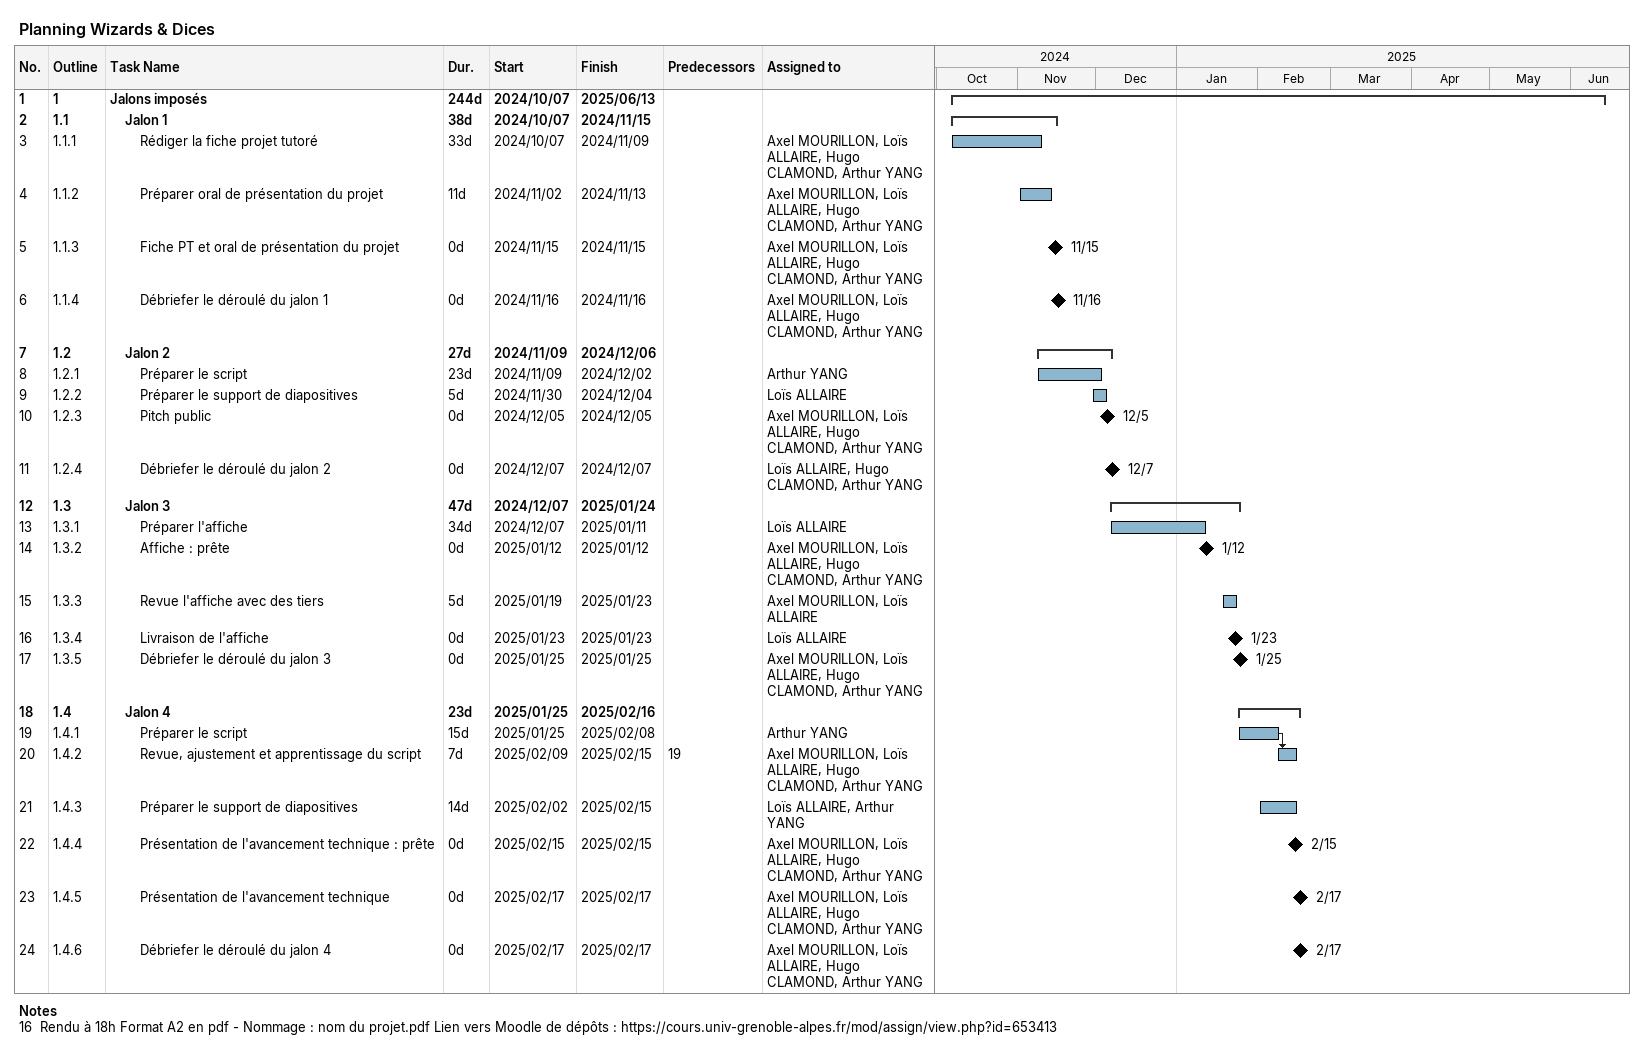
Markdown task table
Planning Wizards & Dices

| ID | WBS | Task | Duration | Start | Finish | Predecessors | Resources |
|---|---|---|---|---|---|---|---|
| 1 | 1 | **Jalons imposés** | 244d | 2024-10-07 | 2025-06-13 |  |  |
| 2 | 1.1 | **Jalon 1** | 38d | 2024-10-07 | 2024-11-15 |  |  |
| 3 | 1.1.1 | Rédiger la fiche projet tutoré | 33d | 2024-10-07 | 2024-11-09 |  | Axel MOURILLON, Loïs ALLAIRE, Hugo CLAMOND, Arthur YANG |
| 4 | 1.1.2 | Préparer oral de présentation du projet | 11d | 2024-11-02 | 2024-11-13 |  | Axel MOURILLON, Loïs ALLAIRE, Hugo CLAMOND, Arthur YANG |
| 5 | 1.1.3 | Fiche PT et oral de présentation du projet | 0d | 2024-11-15 | 2024-11-15 |  | Axel MOURILLON, Loïs ALLAIRE, Hugo CLAMOND, Arthur YANG |
| 6 | 1.1.4 | Débriefer le déroulé du jalon 1 | 0d | 2024-11-16 | 2024-11-16 |  | Axel MOURILLON, Loïs ALLAIRE, Hugo CLAMOND, Arthur YANG |
| 7 | 1.2 | **Jalon 2** | 27d | 2024-11-09 | 2024-12-06 |  |  |
| 8 | 1.2.1 | Préparer le script | 23d | 2024-11-09 | 2024-12-02 |  | Arthur YANG |
| 9 | 1.2.2 | Préparer le support de diapositives | 5d | 2024-11-30 | 2024-12-04 |  | Loïs ALLAIRE |
| 10 | 1.2.3 | Pitch public | 0d | 2024-12-05 | 2024-12-05 |  | Axel MOURILLON, Loïs ALLAIRE, Hugo CLAMOND, Arthur YANG |
| 11 | 1.2.4 | Débriefer le déroulé du jalon 2 | 0d | 2024-12-07 | 2024-12-07 |  | Loïs ALLAIRE, Hugo CLAMOND, Arthur YANG |
| 12 | 1.3 | **Jalon 3** | 47d | 2024-12-07 | 2025-01-24 |  |  |
| 13 | 1.3.1 | Préparer l'affiche | 34d | 2024-12-07 | 2025-01-11 |  | Loïs ALLAIRE |
| 14 | 1.3.2 | Affiche : prête | 0d | 2025-01-12 | 2025-01-12 |  | Axel MOURILLON, Loïs ALLAIRE, Hugo CLAMOND, Arthur YANG |
| 15 | 1.3.3 | Revue l'affiche avec des tiers | 5d | 2025-01-19 | 2025-01-23 |  | Axel MOURILLON, Loïs ALLAIRE |
| 16 | 1.3.4 | Livraison de l'affiche | 0d | 2025-01-23 | 2025-01-23 |  | Loïs ALLAIRE |
| 17 | 1.3.5 | Débriefer le déroulé du jalon 3 | 0d | 2025-01-25 | 2025-01-25 |  | Axel MOURILLON, Loïs ALLAIRE, Hugo CLAMOND, Arthur YANG |
| 18 | 1.4 | **Jalon 4** | 23d | 2025-01-25 | 2025-02-16 |  |  |
| 19 | 1.4.1 | Préparer le script | 15d | 2025-01-25 | 2025-02-08 |  | Arthur YANG |
| 20 | 1.4.2 | Revue, ajustement et apprentissage du script | 7d | 2025-02-09 | 2025-02-15 | 19 | Axel MOURILLON, Loïs ALLAIRE, Hugo CLAMOND, Arthur YANG |
| 21 | 1.4.3 | Préparer le support de diapositives | 14d | 2025-02-02 | 2025-02-15 |  | Loïs ALLAIRE, Arthur YANG |
| 22 | 1.4.4 | Présentation de l'avancement technique : prête | 0d | 2025-02-15 | 2025-02-15 |  | Axel MOURILLON, Loïs ALLAIRE, Hugo CLAMOND, Arthur YANG |
| 23 | 1.4.5 | Présentation de l'avancement technique | 0d | 2025-02-17 | 2025-02-17 |  | Axel MOURILLON, Loïs ALLAIRE, Hugo CLAMOND, Arthur YANG |
| 24 | 1.4.6 | Débriefer le déroulé du jalon 4 | 0d | 2025-02-17 | 2025-02-17 |  | Axel MOURILLON, Loïs ALLAIRE, Hugo CLAMOND, Arthur YANG |

Notes
- 16: Rendu à 18h Format A2 en pdf - Nommage : nom du projet.pdf Lien vers Moodle de dépôts : https://cours.univ-grenoble-alpes.fr/mod/assign/view.php?id=653413
